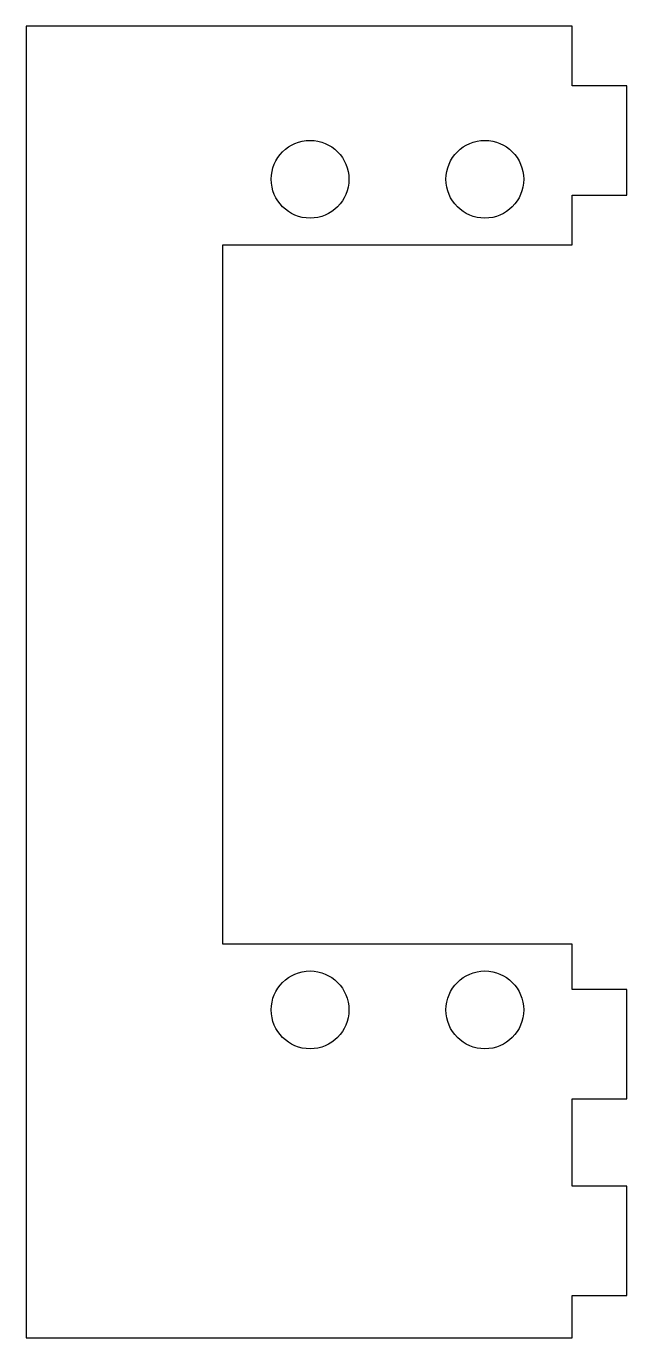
# Model space of a CAD drawing. Extents: x 0 to 1.37, y -3 to 0.
import ezdxf

# ---------------------------------------------------------------- set-up
doc = ezdxf.new("R2010")
doc.units = 0
doc.layers.get('0').update_dxf_attribs({"linetype": 'CONTINUOUS'})

msp = doc.modelspace()

# ---------------------------------------------------------------- linework, layer by layer
msp.add_lwpolyline([(0.45, -0.5), (1.25, -0.5), (1.25, -0.3863), (1.375, -0.3863), (1.375, -0.1363), (1.25, -0.1363), (1.25, 0), (0, 0), (0, -3), (1.25, -3), (1.25, -2.9036), (1.375, -2.9036), (1.375, -2.6536), (1.25, -2.6536), (1.25, -2.4536), (1.375, -2.4536), (1.375, -2.2036), (1.25, -2.2036), (1.25, -2.1), (0.45, -2.1)], close=True)
for centre in [(0.65, -0.35), (1.05, -0.35), (0.65, -2.25), (1.05, -2.25)]:
    msp.add_circle(centre, 0.089)

doc.saveas('drawing.dxf')
